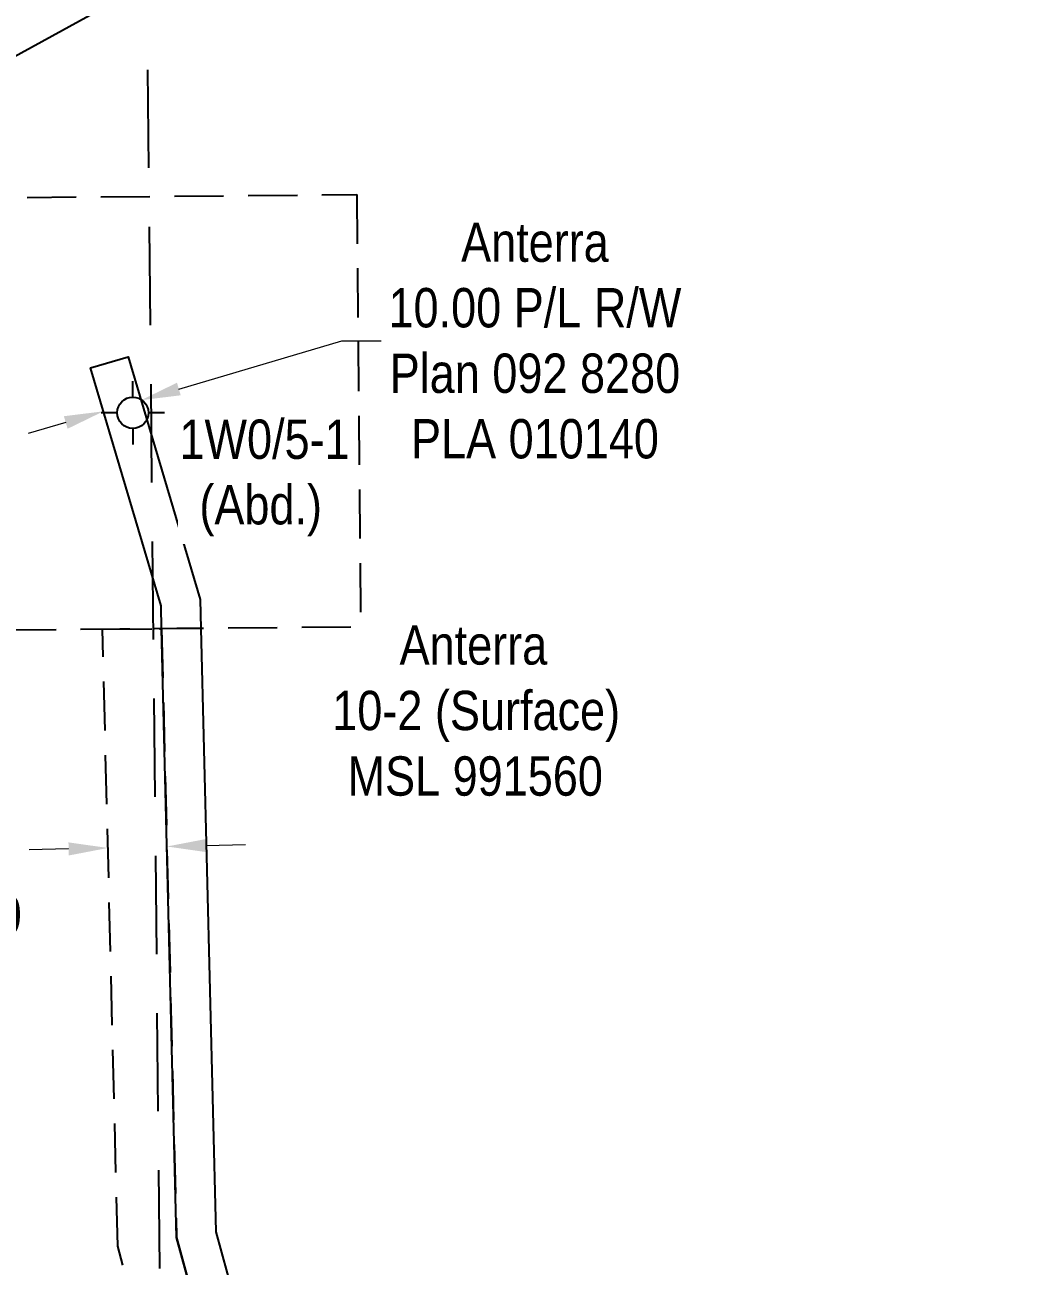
# Model space of a CAD drawing. Extents: x 538089 to 546766, y 6046620 to 6052605.
# Drawn here: x 545118.6 to 545373.1, y 6050094.9 to 6050410.7 of the extents above; entities that cross this region are included whole.
import ezdxf

# ---------------------------------------------------------------- set-up
doc = ezdxf.new("R2010")
doc.units = 0
doc.header["$LTSCALE"] = 5
doc.linetypes.add('foc-ACCESSROAD', pattern=[3.75, 2.5, -1.25])
doc.linetypes.add('foc-LSD', pattern=[8, 5, -3])
for name, color, linetype in [('F-AR', 190, 'foc-ACCESSROAD'), ('F-RW', 190, 'Continuous'), ('F-WS', 190, 'foc-ACCESSROAD'), ('F-WS-S', 190, 'Continuous'), ('L-SECTION-LSD', 7, 'foc-LSD')]:
    doc.layers.add(name, color=color, linetype=linetype)
doc.layers.add('F-RW-T', color=190, linetype='Continuous', lineweight=9)
doc.layers.add('F-WS-T', color=190, linetype='Continuous', lineweight=9)
doc.styles.add('80CG', font='ARIALN.TTF', dxfattribs={"height": 10})
doc.styles.add('80L', font='ARIALN.TTF', dxfattribs={"height": 10})
doc.dimstyles.new('Compass 5 000', dxfattribs={"dimscale": 5, "dimtxt": 9, "dimasz": 2, "dimexe": 0.2, "dimexo": 0.0625, "dimgap": 0.5, "dimtad": 0, "dimtih": 1, "dimtoh": 1, "dimzin": 0, "dimdsep": 46, "dimtxsty": '80CG', "dimcen": 0.1, "dimse1": 1, "dimse2": 1, "dimclrd": 256, "dimclrt": 256, "dimaunit": 1, "dimadec": 4, "dimazin": 0, "dimtfac": 0.06, "dimtofl": 0, "dimtmove": 0, "dimatfit": 1, "dimfxl": 0.2, "dimtolj": 1, "dimtzin": 0, "dimlwd": -1, "dimarcsym": 0})

# ---------------------------------------------------------------- blocks, each defined once
blk = doc.blocks.new('*D483')
at = {"layer": 'F-RW-T', "transparency": 16777216}
for p, q in [((545157.8, 6050318.04), (545199.3, 6050330.32)), ((545199.3, 6050330.32), (545209.3, 6050330.32)), ((545129.03, 6050309.53), (545119.45, 6050306.69))]:
    blk.add_line(p, q, dxfattribs=at)
for points in [[(545157.33, 6050319.64), (545158.28, 6050316.44), (545148.22, 6050315.2)], [(545128.56, 6050311.12), (545129.51, 6050307.93), (545138.62, 6050312.36)]]:
    blk.add_solid(points, dxfattribs=at)
at = {"layer": 'F-RW-T', "transparency": 16777216, "insert": (545248.38, 6050330.32), "char_height": 10, "attachment_point": 5, "style": '80CG'}
blk.add_mtext('\\A1;Anterra\\P10.00 P/L R/W\\PPlan 092 8280\\PPLA 010140', dxfattribs=at)
blk = doc.blocks.new('*D488')
at = {"layer": 'F-RW-T', "transparency": 16777216}
for p, q in [((545164.77, 6050201.88), (545174.76, 6050202.13)), ((545129.77, 6050201.03), (545119.77, 6050200.78))]:
    blk.add_line(p, q, dxfattribs=at)
for points in [[(545129.73, 6050202.69), (545129.81, 6050199.36), (545139.77, 6050201.27)], [(545164.72, 6050203.55), (545164.81, 6050200.22), (545154.77, 6050201.64)]]:
    blk.add_solid(points, dxfattribs=at)
at = {"layer": 'F-RW-T', "transparency": 16777216, "insert": (545085.46, 6050200.78), "char_height": 10, "attachment_point": 5, "style": '80CG'}
blk.add_mtext('\\A1;Anterra\\P15.00 A/R\\PLOC 991099', dxfattribs=at)
blk = doc.blocks.new('GABD')
for p, q in [((0, 0.808), (0, 1.616)), ((-0.808, 0), (-1.616, 0)), ((1.616, 0), (0.808, 0)), ((0, -0.808), (0, -1.616))]:
    blk.add_line(p, q)
blk.add_circle((0, 0), 0.8)

msp = doc.modelspace()

# ---------------------------------------------------------------- linework, layer by layer
at = {"layer": 'F-AR'}
msp.add_lwpolyline([(545213.025, 6049899.221), (545199.582, 6049891.547), (545189.694, 6049927.467), (545187.569, 6049935.187), (545185.474, 6049942.806), (545148.545, 6050077.043), (545142.253, 6050099.924), (545138.404, 6050256.907), (545152.906, 6050257.031), (545153.411, 6050257.035), (545157.208, 6050102.131), (545164.07, 6050077.182), (545199.874, 6049947.032), (545211.045, 6049906.42), (545213.025, 6049899.221)], close=True, dxfattribs=at)
at = {"layer": 'F-RW'}
msp.add_lwpolyline([(545649.382, 6050653.136), (545622.563, 6050652.718), (545579.642, 6050642.72), (545549.551, 6050635.711), (545534.438, 6050632.19), (545080.077, 6050382.902), (544735.713, 6049921.24), (544534.061, 6049267.939), (544515.177, 6049267.758), (544719.54, 6049929.841), (544992.664, 6050295.793), (544855.371, 6051951.15), (544855.43, 6051977.172), (544857.226, 6052060.62), (544857.276, 6052062.95), (544857.432, 6052070.222), (544857.76, 6052085.419), (544856.737, 6052085.409), (544849.149, 6052085.324), (544731.114, 6052084.001), (544631.448, 6052082.885)], dxfattribs=at)
msp.add_lwpolyline([(545272.265, 6049880.862), (545270.424, 6049870.922), (545266.016, 6049871.855), (545227.598, 6049879.054), (545226.737, 6049880.477), (545214.79, 6049900.228), (545211.045, 6049906.42), (545199.874, 6049947.032), (545164.07, 6050077.182), (545157.208, 6050102.131), (545153.411, 6050257.035), (545153.267, 6050262.899), (545135.356, 6050323.401), (545144.948, 6050326.239), (545163.235, 6050264.468), (545163.415, 6050257.121), (545167.179, 6050103.603), (545174.42, 6050077.275), (545209.519, 6049949.685), (545220.323, 6049910.41), (545223.48, 6049905.188), (545233.84, 6049888.061), (545272.265, 6049880.862)], close=True, dxfattribs=at)
at = {"layer": 'F-WS', "flags": 128}
msp.add_lwpolyline([(545203.094, 6050367.502), (545204.036, 6050257.469), (545167.811, 6050257.159), (545157.807, 6050257.073), (545157.302, 6050257.068), (545142.801, 6050256.944), (545094.002, 6050256.527), (545093.061, 6050366.56), (545203.094, 6050367.502)], close=True, dxfattribs=at)
at = {"layer": 'L-SECTION-LSD', "flags": 128}
msp.add_lwpolyline([(545149.046, 6050479.264), (545153.055, 6050077.103)], dxfattribs=at)

# ---------------------------------------------------------------- block references
at = {"layer": 'F-WS-S', "color": 2, "xscale": 4.997394349999992, "yscale": 4.997394349999992, "zscale": 4.997394349999992}
msp.add_blockref('GABD', (545146.099, 6050311.985), dxfattribs=at)

# ---------------------------------------------------------------- texts
at = {"layer": 'F-WS-T', "insert": (545194.362, 6050257.919), "char_height": 10, "attachment_point": 1, "style": '80L'}
msp.add_mtext_dynamic_manual_height_columns('\\A1;\\pi19.591;Anterra{\\A0;\\P\\pi2.4735;10-2 (Surface)\\P\\pi6.348;MSL 991560}', width=76.24302, gutter_width=50, heights=[45.541], dxfattribs=at)

# ---------------------------------------------------------------- dimensions: what is measured, and where the dimension line sits
at = {"layer": 'F-RW-T'}
dim = msp.add_aligned_dim(p1=(545154.567, 6050209.883), p2=(545139.566, 6050209.515), distance=8.246, text='Anterra\\P15.00 A/R\\PLOC 991099', dimstyle='Compass 5 000', dxfattribs=at)
dim.commit()
dim.dimension.update_dxf_attribs({"geometry": '*D488', "text_midpoint": (545085.46, 6050200.782)})

# ---------------------------------------------------------------- next in the draw order: texts
at = {"layer": 'F-WS', "insert": (545162.63, 6050310.269), "char_height": 10, "attachment_point": 1, "style": '80L', "bg_fill": 2}
msp.add_mtext_dynamic_manual_height_columns('\\pi-4.6658;1W0/5-1\\P\\pi0.40245;(Abd.)', width=30.61391, gutter_width=50, heights=[0], dxfattribs=at)

# ---------------------------------------------------------------- next in the draw order: dimensions: what is measured, and where the dimension line sits
at = {"layer": 'F-RW-T'}
dim = msp.add_linear_dim(base=(545148.215, 6050315.203), p1=(545143.288, 6050296.608), p2=(545152.88, 6050299.447), angle=16.49056, text='Anterra\\P10.00 P/L R/W\\PPlan 092 8280\\PPLA 010140', dimstyle='Compass 5 000', dxfattribs=at)
dim.commit()
dim.dimension.update_dxf_attribs({"geometry": '*D483', "text_midpoint": (545248.382, 6050330.325), "dimtype": 161})

doc.saveas('drawing.dxf')
